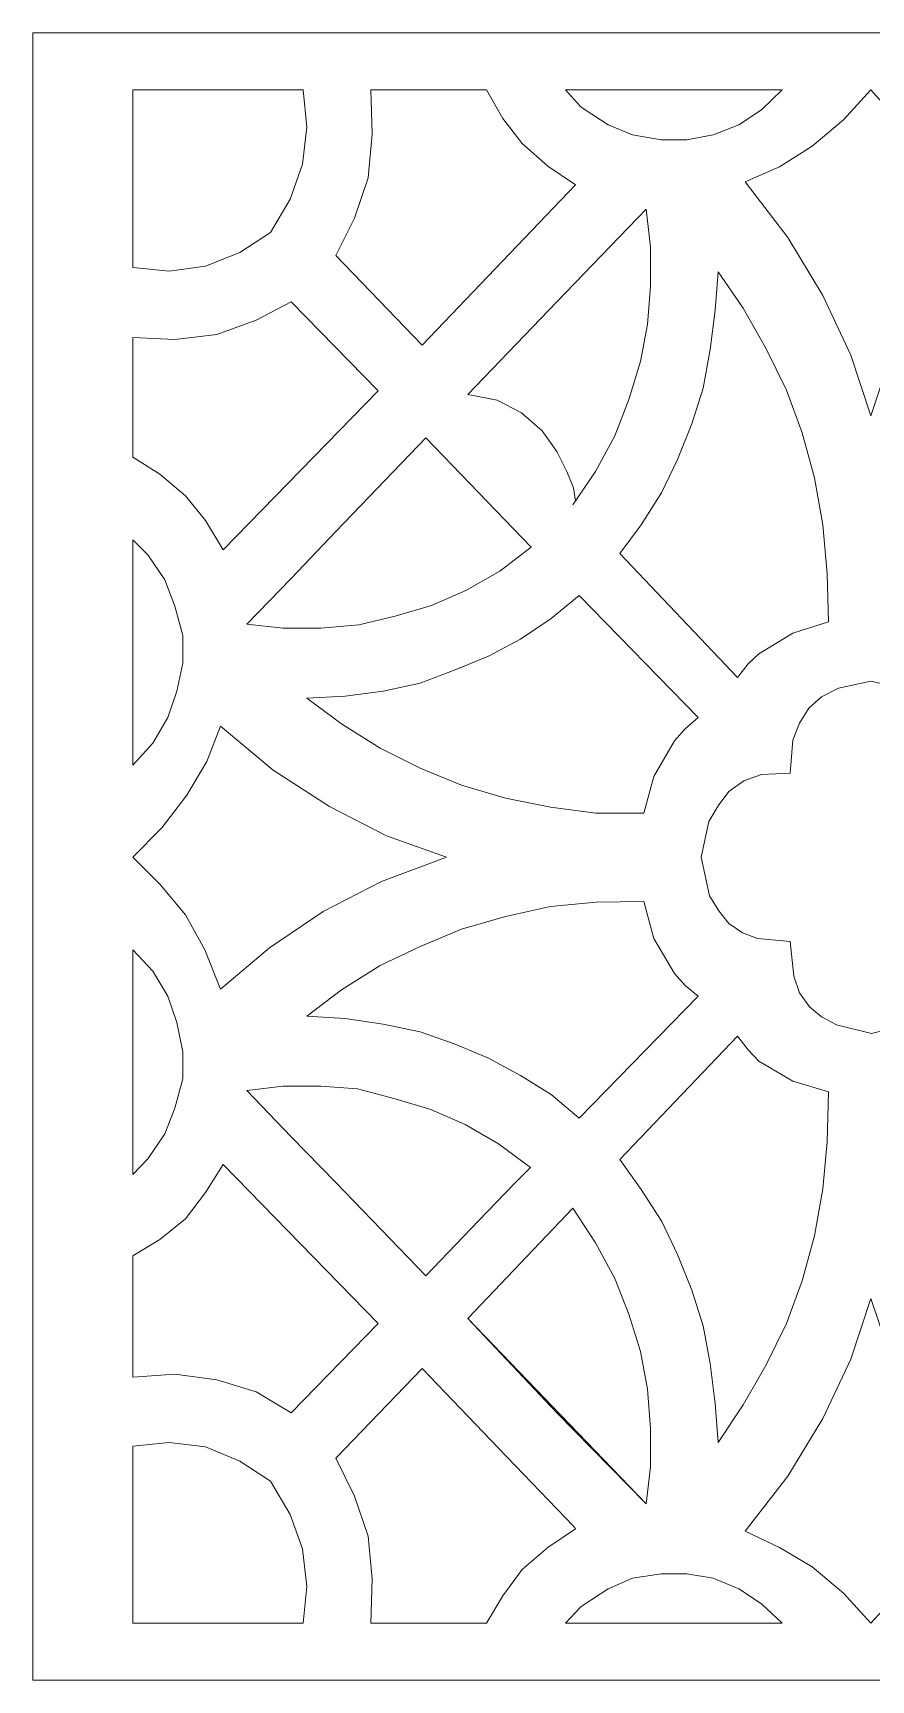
# Model space of a CAD drawing. Header units: centimetres. Extents: x -9 to 4.8, y -13.6 to 14.2.
# Drawn here: x -9.02 to -2.09, y 0.63 to 14.24 of the extents above; entities that cross this region are included whole.
import ezdxf

# ---------------------------------------------------------------- set-up
doc = ezdxf.new("R2010")
doc.units = ezdxf.units.CM
doc.header["$MEASUREMENT"] = 0

msp = doc.modelspace()

# ---------------------------------------------------------------- linework, layer by layer
at = {"lineweight": 9}
for points, knots in [([(-9.023, 14.24345), (-9.023, 14.24345), (4.83632, 14.24345), (4.83632, 14.24345), (4.83632, 14.24345), (4.83632, 14.24345), (4.83632, 0.62583), (4.83632, 0.62583), (4.83632, 0.62583), (4.83632, 0.62583), (-9.023, 0.62583), (-9.023, 0.62583), (-9.023, 0.62583), (-9.023, 0.62583), (-9.023, 14.24345), (-9.023, 14.24345)], [0, 0, 0, 0, 0.2, 0.2, 0.2, 0.2, 0.4, 0.4, 0.4, 0.4, 0.6, 0.6, 0.6, 0.6, 1, 1, 1, 1]), ([(-8.1977, 12.30398), (-8.1977, 12.30398), (-7.89704, 12.2745), (-7.89704, 12.2745), (-7.89704, 12.2745), (-7.89704, 12.2745), (-7.5964, 12.31577), (-7.5964, 12.31577), (-7.5964, 12.31577), (-7.5964, 12.31577), (-7.31343, 12.42777), (-7.31343, 12.42777), (-7.31343, 12.42777), (-7.31343, 12.42777), (-7.05994, 12.59284), (-7.05994, 12.59284), (-7.05994, 12.59284), (-7.05994, 12.59284), (-6.89488, 12.8699), (-6.89488, 12.8699), (-6.89488, 12.8699), (-6.89488, 12.8699), (-6.79467, 13.15876), (-6.79467, 13.15876), (-6.79467, 13.15876), (-6.79467, 13.15876), (-6.75929, 13.4653), (-6.75929, 13.4653), (-6.75929, 13.4653), (-6.75929, 13.4653), (-6.78877, 13.77185), (-6.78877, 13.77185), (-6.78877, 13.77185), (-6.78877, 13.77185), (-8.1977, 13.77185), (-8.1977, 13.77185), (-8.1977, 13.77185), (-8.1977, 13.77185), (-8.1977, 12.30398), (-8.1977, 12.30398)], [0, 0, 0, 0, 0.09090909, 0.09090909, 0.09090909, 0.09090909, 0.18181818, 0.18181818, 0.18181818, 0.18181818, 0.27272727, 0.27272727, 0.27272727, 0.27272727, 0.36363636, 0.36363636, 0.36363636, 0.36363636, 0.45454545, 0.45454545, 0.45454545, 0.45454545, 0.54545455, 0.54545455, 0.54545455, 0.54545455, 0.63636364, 0.63636364, 0.63636364, 0.63636364, 0.72727273, 0.72727273, 0.72727273, 0.72727273, 0.81818182, 0.81818182, 0.81818182, 0.81818182, 1, 1, 1, 1]), ([(-5.80429, 11.66141), (-5.80429, 11.66141), (-6.5176, 12.40419), (-6.5176, 12.40419), (-6.5176, 12.40419), (-6.5176, 12.40419), (-6.36432, 12.71073), (-6.36432, 12.71073), (-6.36432, 12.71073), (-6.36432, 12.71073), (-6.25232, 13.04675), (-6.25232, 13.04675), (-6.25232, 13.04675), (-6.25232, 13.04675), (-6.21694, 13.40635), (-6.21694, 13.40635), (-6.21694, 13.40635), (-6.21694, 13.40635), (-6.22874, 13.77185), (-6.22874, 13.77185), (-6.22874, 13.77185), (-6.22874, 13.77185), (-5.27373, 13.77185), (-5.27373, 13.77185), (-5.27373, 13.77185), (-5.27373, 13.77185), (-5.13815, 13.53605), (-5.13815, 13.53605), (-5.13815, 13.53605), (-5.13815, 13.53605), (-4.97898, 13.32971), (-4.97898, 13.32971), (-4.97898, 13.32971), (-4.97898, 13.32971), (-4.76676, 13.14107), (-4.76676, 13.14107), (-4.76676, 13.14107), (-4.76676, 13.14107), (-4.53685, 12.9878), (-4.53685, 12.9878), (-4.53685, 12.9878), (-4.53685, 12.9878), (-5.80429, 11.66141), (-5.80429, 11.66141)], [0, 0, 0, 0, 0.08333333, 0.08333333, 0.08333333, 0.08333333, 0.16666667, 0.16666667, 0.16666667, 0.16666667, 0.25, 0.25, 0.25, 0.25, 0.33333333, 0.33333333, 0.33333333, 0.33333333, 0.41666667, 0.41666667, 0.41666667, 0.41666667, 0.5, 0.5, 0.5, 0.5, 0.58333333, 0.58333333, 0.58333333, 0.58333333, 0.66666667, 0.66666667, 0.66666667, 0.66666667, 0.75, 0.75, 0.75, 0.75, 0.83333333, 0.83333333, 0.83333333, 0.83333333, 1, 1, 1, 1]), ([(-2.82728, 13.77185), (-2.82728, 13.77185), (-2.99824, 13.60678), (-2.99824, 13.60678), (-2.99824, 13.60678), (-2.99824, 13.60678), (-3.18688, 13.48299), (-3.18688, 13.48299), (-3.18688, 13.48299), (-3.18688, 13.48299), (-3.3991, 13.40046), (-3.3991, 13.40046), (-3.3991, 13.40046), (-3.3991, 13.40046), (-3.61722, 13.35919), (-3.61722, 13.35919), (-3.61722, 13.35919), (-3.61722, 13.35919), (-3.82944, 13.35919), (-3.82944, 13.35919), (-3.82944, 13.35919), (-3.82944, 13.35919), (-4.06524, 13.40046), (-4.06524, 13.40046), (-4.06524, 13.40046), (-4.06524, 13.40046), (-4.26568, 13.48299), (-4.26568, 13.48299), (-4.26568, 13.48299), (-4.26568, 13.48299), (-4.46611, 13.61269), (-4.46611, 13.61269), (-4.46611, 13.61269), (-4.46611, 13.61269), (-4.49559, 13.63626), (-4.49559, 13.63626), (-4.49559, 13.63626), (-4.49559, 13.63626), (-4.61938, 13.77185), (-4.61938, 13.77185), (-4.61938, 13.77185), (-4.61938, 13.77185), (-2.82728, 13.77185), (-2.82728, 13.77185)], [0, 0, 0, 0, 0.08333333, 0.08333333, 0.08333333, 0.08333333, 0.16666667, 0.16666667, 0.16666667, 0.16666667, 0.25, 0.25, 0.25, 0.25, 0.33333333, 0.33333333, 0.33333333, 0.33333333, 0.41666667, 0.41666667, 0.41666667, 0.41666667, 0.5, 0.5, 0.5, 0.5, 0.58333333, 0.58333333, 0.58333333, 0.58333333, 0.66666667, 0.66666667, 0.66666667, 0.66666667, 0.75, 0.75, 0.75, 0.75, 0.83333333, 0.83333333, 0.83333333, 0.83333333, 1, 1, 1, 1]), ([(-2.09629, 13.77185), (-2.09629, 13.77185), (-2.3203, 13.52426), (-2.3203, 13.52426), (-2.3203, 13.52426), (-2.3203, 13.52426), (-2.57969, 13.30614), (-2.57969, 13.30614), (-2.57969, 13.30614), (-2.57969, 13.30614), (-2.85086, 13.13518), (-2.85086, 13.13518), (-2.85086, 13.13518), (-2.85086, 13.13518), (-3.13382, 13.01139), (-3.13382, 13.01139), (-3.13382, 13.01139), (-3.13382, 13.01139), (-2.78012, 12.55157), (-2.78012, 12.55157), (-2.78012, 12.55157), (-2.78012, 12.55157), (-2.49126, 12.07407), (-2.49126, 12.07407), (-2.49126, 12.07407), (-2.49126, 12.07407), (-2.26135, 11.57888), (-2.26135, 11.57888), (-2.26135, 11.57888), (-2.26135, 11.57888), (-2.09629, 11.07779), (-2.09629, 11.07779), (-2.09629, 11.07779), (-2.09629, 11.07779), (-1.91354, 11.62015), (-1.91354, 11.62015), (-1.91354, 11.62015), (-1.91354, 11.62015), (-1.66595, 12.12712), (-1.66595, 12.12712), (-1.66595, 12.12712), (-1.66595, 12.12712), (-1.37709, 12.59284), (-1.37709, 12.59284), (-1.37709, 12.59284), (-1.37709, 12.59284), (-1.05286, 13.01139), (-1.05286, 13.01139), (-1.05286, 13.01139), (-1.05286, 13.01139), (-1.35351, 13.15287), (-1.35351, 13.15287), (-1.35351, 13.15287), (-1.35351, 13.15287), (-1.63648, 13.33562), (-1.63648, 13.33562), (-1.63648, 13.33562), (-1.63648, 13.33562), (-1.88407, 13.53605), (-1.88407, 13.53605), (-1.88407, 13.53605), (-1.88407, 13.53605), (-2.09629, 13.77185), (-2.09629, 13.77185)], [0, 0, 0, 0, 0.05882353, 0.05882353, 0.05882353, 0.05882353, 0.11764706, 0.11764706, 0.11764706, 0.11764706, 0.17647059, 0.17647059, 0.17647059, 0.17647059, 0.23529412, 0.23529412, 0.23529412, 0.23529412, 0.29411765, 0.29411765, 0.29411765, 0.29411765, 0.35294118, 0.35294118, 0.35294118, 0.35294118, 0.41176471, 0.41176471, 0.41176471, 0.41176471, 0.47058824, 0.47058824, 0.47058824, 0.47058824, 0.52941176, 0.52941176, 0.52941176, 0.52941176, 0.58823529, 0.58823529, 0.58823529, 0.58823529, 0.64705882, 0.64705882, 0.64705882, 0.64705882, 0.70588235, 0.70588235, 0.70588235, 0.70588235, 0.76470588, 0.76470588, 0.76470588, 0.76470588, 0.82352941, 0.82352941, 0.82352941, 0.82352941, 0.88235294, 0.88235294, 0.88235294, 0.88235294, 1, 1, 1, 1]), ([(-4.56043, 10.34092), (-4.56043, 10.34092), (-4.37179, 10.61799), (-4.37179, 10.61799), (-4.37179, 10.61799), (-4.37179, 10.61799), (-4.21263, 10.91274), (-4.21263, 10.91274), (-4.21263, 10.91274), (-4.21263, 10.91274), (-4.09472, 11.21338), (-4.09472, 11.21338), (-4.09472, 11.21338), (-4.09472, 11.21338), (-4.0004, 11.52582), (-4.0004, 11.52582), (-4.0004, 11.52582), (-4.0004, 11.52582), (-3.94145, 11.83236), (-3.94145, 11.83236), (-3.94145, 11.83236), (-3.94145, 11.83236), (-3.91787, 12.1507), (-3.91787, 12.1507), (-3.91787, 12.1507), (-3.91787, 12.1507), (-3.91787, 12.47493), (-3.91787, 12.47493), (-3.91787, 12.47493), (-3.91787, 12.47493), (-3.95324, 12.78737), (-3.95324, 12.78737), (-3.95324, 12.78737), (-3.95324, 12.78737), (-4.69013, 12.02102), (-4.69013, 12.02102), (-4.69013, 12.02102), (-4.69013, 12.02102), (-5.427, 11.25465), (-5.427, 11.25465), (-5.427, 11.25465), (-5.427, 11.25465), (-5.18531, 11.20749), (-5.18531, 11.20749), (-5.18531, 11.20749), (-5.18531, 11.20749), (-4.98488, 11.10138), (-4.98488, 11.10138), (-4.98488, 11.10138), (-4.98488, 11.10138), (-4.81392, 10.954), (-4.81392, 10.954), (-4.81392, 10.954), (-4.81392, 10.954), (-4.69013, 10.78304), (-4.69013, 10.78304), (-4.69013, 10.78304), (-4.69013, 10.78304), (-4.60759, 10.61799), (-4.60759, 10.61799), (-4.60759, 10.61799), (-4.60759, 10.61799), (-4.55454, 10.4824), (-4.55454, 10.4824), (-4.55454, 10.4824), (-4.55454, 10.4824), (-4.53685, 10.37628), (-4.53685, 10.37628), (-4.53685, 10.37628), (-4.53685, 10.37628), (-4.56043, 10.34092), (-4.56043, 10.34092)], [0, 0, 0, 0, 0.05263158, 0.05263158, 0.05263158, 0.05263158, 0.10526316, 0.10526316, 0.10526316, 0.10526316, 0.15789474, 0.15789474, 0.15789474, 0.15789474, 0.21052632, 0.21052632, 0.21052632, 0.21052632, 0.26315789, 0.26315789, 0.26315789, 0.26315789, 0.31578947, 0.31578947, 0.31578947, 0.31578947, 0.36842105, 0.36842105, 0.36842105, 0.36842105, 0.42105263, 0.42105263, 0.42105263, 0.42105263, 0.47368421, 0.47368421, 0.47368421, 0.47368421, 0.52631579, 0.52631579, 0.52631579, 0.52631579, 0.57894737, 0.57894737, 0.57894737, 0.57894737, 0.63157895, 0.63157895, 0.63157895, 0.63157895, 0.68421053, 0.68421053, 0.68421053, 0.68421053, 0.73684211, 0.73684211, 0.73684211, 0.73684211, 0.78947368, 0.78947368, 0.78947368, 0.78947368, 0.84210526, 0.84210526, 0.84210526, 0.84210526, 0.89473684, 0.89473684, 0.89473684, 0.89473684, 1, 1, 1, 1]), ([(-3.19867, 8.9143), (-3.19867, 8.9143), (-3.11024, 9.02632), (-3.11024, 9.02632), (-3.11024, 9.02632), (-3.11024, 9.02632), (-3.02182, 9.10884), (-3.02182, 9.10884), (-3.02182, 9.10884), (-3.02182, 9.10884), (-2.73885, 9.2798), (-2.73885, 9.2798), (-2.73885, 9.2798), (-2.73885, 9.2798), (-2.4441, 9.37412), (-2.4441, 9.37412), (-2.4441, 9.37412), (-2.4441, 9.37412), (-2.45589, 9.77499), (-2.45589, 9.77499), (-2.45589, 9.77499), (-2.45589, 9.77499), (-2.49126, 10.17585), (-2.49126, 10.17585), (-2.49126, 10.17585), (-2.49126, 10.17585), (-2.562, 10.56492), (-2.562, 10.56492), (-2.562, 10.56492), (-2.562, 10.56492), (-2.66221, 10.93631), (-2.66221, 10.93631), (-2.66221, 10.93631), (-2.66221, 10.93631), (-2.79191, 11.29002), (-2.79191, 11.29002), (-2.79191, 11.29002), (-2.79191, 11.29002), (-2.96287, 11.63783), (-2.96287, 11.63783), (-2.96287, 11.63783), (-2.96287, 11.63783), (-3.15151, 11.96795), (-3.15151, 11.96795), (-3.15151, 11.96795), (-3.15151, 11.96795), (-3.35783, 12.26861), (-3.35783, 12.26861), (-3.35783, 12.26861), (-3.35783, 12.26861), (-3.38142, 11.95027), (-3.38142, 11.95027), (-3.38142, 11.95027), (-3.38142, 11.95027), (-3.42269, 11.62604), (-3.42269, 11.62604), (-3.42269, 11.62604), (-3.42269, 11.62604), (-3.48163, 11.3077), (-3.48163, 11.3077), (-3.48163, 11.3077), (-3.48163, 11.3077), (-3.57595, 11.01295), (-3.57595, 11.01295), (-3.57595, 11.01295), (-3.57595, 11.01295), (-3.69385, 10.7182), (-3.69385, 10.7182), (-3.69385, 10.7182), (-3.69385, 10.7182), (-3.82354, 10.44703), (-3.82354, 10.44703), (-3.82354, 10.44703), (-3.82354, 10.44703), (-3.99451, 10.17585), (-3.99451, 10.17585), (-3.99451, 10.17585), (-3.99451, 10.17585), (-4.17136, 9.94005), (-4.17136, 9.94005), (-4.17136, 9.94005), (-4.17136, 9.94005), (-3.19867, 8.9143), (-3.19867, 8.9143)], [0, 0, 0, 0, 0.04545455, 0.04545455, 0.04545455, 0.04545455, 0.09090909, 0.09090909, 0.09090909, 0.09090909, 0.13636364, 0.13636364, 0.13636364, 0.13636364, 0.18181818, 0.18181818, 0.18181818, 0.18181818, 0.22727273, 0.22727273, 0.22727273, 0.22727273, 0.27272727, 0.27272727, 0.27272727, 0.27272727, 0.31818182, 0.31818182, 0.31818182, 0.31818182, 0.36363636, 0.36363636, 0.36363636, 0.36363636, 0.40909091, 0.40909091, 0.40909091, 0.40909091, 0.45454545, 0.45454545, 0.45454545, 0.45454545, 0.5, 0.5, 0.5, 0.5, 0.54545455, 0.54545455, 0.54545455, 0.54545455, 0.59090909, 0.59090909, 0.59090909, 0.59090909, 0.63636364, 0.63636364, 0.63636364, 0.63636364, 0.68181818, 0.68181818, 0.68181818, 0.68181818, 0.72727273, 0.72727273, 0.72727273, 0.72727273, 0.77272727, 0.77272727, 0.77272727, 0.77272727, 0.81818182, 0.81818182, 0.81818182, 0.81818182, 0.86363636, 0.86363636, 0.86363636, 0.86363636, 0.90909091, 0.90909091, 0.90909091, 0.90909091, 1, 1, 1, 1]), ([(-7.44902, 9.96953), (-7.44902, 9.96953), (-7.5964, 10.21122), (-7.5964, 10.21122), (-7.5964, 10.21122), (-7.5964, 10.21122), (-7.76145, 10.41755), (-7.76145, 10.41755), (-7.76145, 10.41755), (-7.76145, 10.41755), (-7.97368, 10.5944), (-7.97368, 10.5944), (-7.97368, 10.5944), (-7.97368, 10.5944), (-8.1977, 10.73588), (-8.1977, 10.73588), (-8.1977, 10.73588), (-8.1977, 10.73588), (-8.1977, 11.72625), (-8.1977, 11.72625), (-8.1977, 11.72625), (-8.1977, 11.72625), (-7.84988, 11.70857), (-7.84988, 11.70857), (-7.84988, 11.70857), (-7.84988, 11.70857), (-7.50208, 11.74984), (-7.50208, 11.74984), (-7.50208, 11.74984), (-7.50208, 11.74984), (-7.17785, 11.86774), (-7.17785, 11.86774), (-7.17785, 11.86774), (-7.17785, 11.86774), (-6.88898, 12.02102), (-6.88898, 12.02102), (-6.88898, 12.02102), (-6.88898, 12.02102), (-6.16978, 11.28415), (-6.16978, 11.28415), (-6.16978, 11.28415), (-6.16978, 11.28415), (-7.44902, 9.96953), (-7.44902, 9.96953)], [0, 0, 0, 0, 0.08333333, 0.08333333, 0.08333333, 0.08333333, 0.16666667, 0.16666667, 0.16666667, 0.16666667, 0.25, 0.25, 0.25, 0.25, 0.33333333, 0.33333333, 0.33333333, 0.33333333, 0.41666667, 0.41666667, 0.41666667, 0.41666667, 0.5, 0.5, 0.5, 0.5, 0.58333333, 0.58333333, 0.58333333, 0.58333333, 0.66666667, 0.66666667, 0.66666667, 0.66666667, 0.75, 0.75, 0.75, 0.75, 0.83333333, 0.83333333, 0.83333333, 0.83333333, 1, 1, 1, 1]), ([(-7.25448, 9.35644), (-7.25448, 9.35644), (-6.95383, 9.32107), (-6.95383, 9.32107), (-6.95383, 9.32107), (-6.95383, 9.32107), (-6.64139, 9.32107), (-6.64139, 9.32107), (-6.64139, 9.32107), (-6.64139, 9.32107), (-6.32896, 9.35054), (-6.32896, 9.35054), (-6.32896, 9.35054), (-6.32896, 9.35054), (-6.0283, 9.42128), (-6.0283, 9.42128), (-6.0283, 9.42128), (-6.0283, 9.42128), (-5.72766, 9.50971), (-5.72766, 9.50971), (-5.72766, 9.50971), (-5.72766, 9.50971), (-5.44469, 9.6335), (-5.44469, 9.6335), (-5.44469, 9.6335), (-5.44469, 9.6335), (-5.16173, 9.79267), (-5.16173, 9.79267), (-5.16173, 9.79267), (-5.16173, 9.79267), (-4.90234, 9.9931), (-4.90234, 9.9931), (-4.90234, 9.9931), (-4.90234, 9.9931), (-5.77482, 10.89505), (-5.77482, 10.89505), (-5.77482, 10.89505), (-5.77482, 10.89505), (-6.5176, 10.1228), (-6.5176, 10.1228), (-6.5176, 10.1228), (-6.5176, 10.1228), (-6.88898, 9.73372), (-6.88898, 9.73372), (-6.88898, 9.73372), (-6.88898, 9.73372), (-7.25448, 9.35644), (-7.25448, 9.35644)], [0, 0, 0, 0, 0.07692308, 0.07692308, 0.07692308, 0.07692308, 0.15384615, 0.15384615, 0.15384615, 0.15384615, 0.23076923, 0.23076923, 0.23076923, 0.23076923, 0.30769231, 0.30769231, 0.30769231, 0.30769231, 0.38461538, 0.38461538, 0.38461538, 0.38461538, 0.46153846, 0.46153846, 0.46153846, 0.46153846, 0.53846154, 0.53846154, 0.53846154, 0.53846154, 0.61538462, 0.61538462, 0.61538462, 0.61538462, 0.69230769, 0.69230769, 0.69230769, 0.69230769, 0.76923077, 0.76923077, 0.76923077, 0.76923077, 0.84615385, 0.84615385, 0.84615385, 0.84615385, 1, 1, 1, 1]), ([(-8.1977, 8.18922), (-8.1977, 8.18922), (-8.03263, 8.37196), (-8.03263, 8.37196), (-8.03263, 8.37196), (-8.03263, 8.37196), (-7.90883, 8.58418), (-7.90883, 8.58418), (-7.90883, 8.58418), (-7.90883, 8.58418), (-7.8322, 8.8023), (-7.8322, 8.8023), (-7.8322, 8.8023), (-7.8322, 8.8023), (-7.78504, 9.03221), (-7.78504, 9.03221), (-7.78504, 9.03221), (-7.78504, 9.03221), (-7.78504, 9.26212), (-7.78504, 9.26212), (-7.78504, 9.26212), (-7.78504, 9.26212), (-7.84988, 9.50382), (-7.84988, 9.50382), (-7.84988, 9.50382), (-7.84988, 9.50382), (-7.93241, 9.72193), (-7.93241, 9.72193), (-7.93241, 9.72193), (-7.93241, 9.72193), (-8.0739, 9.92826), (-8.0739, 9.92826), (-8.0739, 9.92826), (-8.0739, 9.92826), (-8.1977, 10.05206), (-8.1977, 10.05206), (-8.1977, 10.05206), (-8.1977, 10.05206), (-8.1977, 8.18922), (-8.1977, 8.18922)], [0, 0, 0, 0, 0.09090909, 0.09090909, 0.09090909, 0.09090909, 0.18181818, 0.18181818, 0.18181818, 0.18181818, 0.27272727, 0.27272727, 0.27272727, 0.27272727, 0.36363636, 0.36363636, 0.36363636, 0.36363636, 0.45454545, 0.45454545, 0.45454545, 0.45454545, 0.54545455, 0.54545455, 0.54545455, 0.54545455, 0.63636364, 0.63636364, 0.63636364, 0.63636364, 0.72727273, 0.72727273, 0.72727273, 0.72727273, 0.81818182, 0.81818182, 0.81818182, 0.81818182, 1, 1, 1, 1]), ([(-3.5229, 8.58418), (-3.5229, 8.58418), (-3.62901, 8.48986), (-3.62901, 8.48986), (-3.62901, 8.48986), (-3.62901, 8.48986), (-3.71744, 8.38964), (-3.71744, 8.38964), (-3.71744, 8.38964), (-3.71744, 8.38964), (-3.8884, 8.09489), (-3.8884, 8.09489), (-3.8884, 8.09489), (-3.8884, 8.09489), (-3.97092, 7.79424), (-3.97092, 7.79424), (-3.97092, 7.79424), (-3.97092, 7.79424), (-4.3659, 7.79424), (-4.3659, 7.79424), (-4.3659, 7.79424), (-4.3659, 7.79424), (-4.74318, 7.8414), (-4.74318, 7.8414), (-4.74318, 7.8414), (-4.74318, 7.8414), (-5.11457, 7.91804), (-5.11457, 7.91804), (-5.11457, 7.91804), (-5.11457, 7.91804), (-5.48007, 8.02415), (-5.48007, 8.02415), (-5.48007, 8.02415), (-5.48007, 8.02415), (-5.82198, 8.16563), (-5.82198, 8.16563), (-5.82198, 8.16563), (-5.82198, 8.16563), (-6.1521, 8.3307), (-6.1521, 8.3307), (-6.1521, 8.3307), (-6.1521, 8.3307), (-6.47044, 8.53113), (-6.47044, 8.53113), (-6.47044, 8.53113), (-6.47044, 8.53113), (-6.75929, 8.74334), (-6.75929, 8.74334), (-6.75929, 8.74334), (-6.75929, 8.74334), (-6.44096, 8.76104), (-6.44096, 8.76104), (-6.44096, 8.76104), (-6.44096, 8.76104), (-6.12852, 8.8023), (-6.12852, 8.8023), (-6.12852, 8.8023), (-6.12852, 8.8023), (-5.82198, 8.86714), (-5.82198, 8.86714), (-5.82198, 8.86714), (-5.82198, 8.86714), (-5.53312, 8.97916), (-5.53312, 8.97916), (-5.53312, 8.97916), (-5.53312, 8.97916), (-5.25605, 9.09116), (-5.25605, 9.09116), (-5.25605, 9.09116), (-5.25605, 9.09116), (-4.99077, 9.23264), (-4.99077, 9.23264), (-4.99077, 9.23264), (-4.99077, 9.23264), (-4.73729, 9.4036), (-4.73729, 9.4036), (-4.73729, 9.4036), (-4.73729, 9.4036), (-4.50738, 9.59224), (-4.50738, 9.59224), (-4.50738, 9.59224), (-4.50738, 9.59224), (-3.5229, 8.58418), (-3.5229, 8.58418)], [0, 0, 0, 0, 0.04545455, 0.04545455, 0.04545455, 0.04545455, 0.09090909, 0.09090909, 0.09090909, 0.09090909, 0.13636364, 0.13636364, 0.13636364, 0.13636364, 0.18181818, 0.18181818, 0.18181818, 0.18181818, 0.22727273, 0.22727273, 0.22727273, 0.22727273, 0.27272727, 0.27272727, 0.27272727, 0.27272727, 0.31818182, 0.31818182, 0.31818182, 0.31818182, 0.36363636, 0.36363636, 0.36363636, 0.36363636, 0.40909091, 0.40909091, 0.40909091, 0.40909091, 0.45454545, 0.45454545, 0.45454545, 0.45454545, 0.5, 0.5, 0.5, 0.5, 0.54545455, 0.54545455, 0.54545455, 0.54545455, 0.59090909, 0.59090909, 0.59090909, 0.59090909, 0.63636364, 0.63636364, 0.63636364, 0.63636364, 0.68181818, 0.68181818, 0.68181818, 0.68181818, 0.72727273, 0.72727273, 0.72727273, 0.72727273, 0.77272727, 0.77272727, 0.77272727, 0.77272727, 0.81818182, 0.81818182, 0.81818182, 0.81818182, 0.86363636, 0.86363636, 0.86363636, 0.86363636, 0.90909091, 0.90909091, 0.90909091, 0.90909091, 1, 1, 1, 1]), ([(-2.09039, 5.97266), (-2.09039, 5.97266), (-1.81923, 6.03751), (-1.81923, 6.03751), (-1.81923, 6.03751), (-1.81923, 6.03751), (-1.68953, 6.10825), (-1.68953, 6.10825), (-1.68953, 6.10825), (-1.68953, 6.10825), (-1.57752, 6.19668), (-1.57752, 6.19668), (-1.57752, 6.19668), (-1.57752, 6.19668), (-1.50089, 6.32048), (-1.50089, 6.32048), (-1.50089, 6.32048), (-1.50089, 6.32048), (-1.44784, 6.46196), (-1.44784, 6.46196), (-1.44784, 6.46196), (-1.44784, 6.46196), (-1.42425, 6.73313), (-1.42425, 6.73313), (-1.42425, 6.73313), (-1.42425, 6.73313), (-1.19434, 6.75081), (-1.19434, 6.75081), (-1.19434, 6.75081), (-1.19434, 6.75081), (-1.04697, 6.80387), (-1.04697, 6.80387), (-1.04697, 6.80387), (-1.04697, 6.80387), (-0.92317, 6.8864), (-0.92317, 6.8864), (-0.92317, 6.8864), (-0.92317, 6.8864), (-0.82295, 7.0043), (-0.82295, 7.0043), (-0.82295, 7.0043), (-0.82295, 7.0043), (-0.75222, 7.13399), (-0.75222, 7.13399), (-0.75222, 7.13399), (-0.75222, 7.13399), (-0.68737, 7.42874), (-0.68737, 7.42874), (-0.68737, 7.42874), (-0.68737, 7.42874), (-0.75811, 7.74708), (-0.75811, 7.74708), (-0.75811, 7.74708), (-0.75811, 7.74708), (-0.82885, 7.87088), (-0.82885, 7.87088), (-0.82885, 7.87088), (-0.82885, 7.87088), (-0.92317, 7.97699), (-0.92317, 7.97699), (-0.92317, 7.97699), (-0.92317, 7.97699), (-1.02929, 8.04773), (-1.02929, 8.04773), (-1.02929, 8.04773), (-1.02929, 8.04773), (-1.15308, 8.09489), (-1.15308, 8.09489), (-1.15308, 8.09489), (-1.15308, 8.09489), (-1.42425, 8.12436), (-1.42425, 8.12436), (-1.42425, 8.12436), (-1.42425, 8.12436), (-1.45373, 8.41912), (-1.45373, 8.41912), (-1.45373, 8.41912), (-1.45373, 8.41912), (-1.50089, 8.5547), (-1.50089, 8.5547), (-1.50089, 8.5547), (-1.50089, 8.5547), (-1.58931, 8.66082), (-1.58931, 8.66082), (-1.58931, 8.66082), (-1.58931, 8.66082), (-1.68953, 8.75514), (-1.68953, 8.75514), (-1.68953, 8.75514), (-1.68953, 8.75514), (-1.80154, 8.81409), (-1.80154, 8.81409), (-1.80154, 8.81409), (-1.80154, 8.81409), (-2.09629, 8.88483), (-2.09629, 8.88483), (-2.09629, 8.88483), (-2.09629, 8.88483), (-2.36157, 8.82588), (-2.36157, 8.82588), (-2.36157, 8.82588), (-2.36157, 8.82588), (-2.50305, 8.75514), (-2.50305, 8.75514), (-2.50305, 8.75514), (-2.50305, 8.75514), (-2.60916, 8.66082), (-2.60916, 8.66082), (-2.60916, 8.66082), (-2.60916, 8.66082), (-2.6858, 8.53702), (-2.6858, 8.53702), (-2.6858, 8.53702), (-2.6858, 8.53702), (-2.73885, 8.39554), (-2.73885, 8.39554), (-2.73885, 8.39554), (-2.73885, 8.39554), (-2.76244, 8.12436), (-2.76244, 8.12436), (-2.76244, 8.12436), (-2.76244, 8.12436), (-2.99824, 8.11258), (-2.99824, 8.11258), (-2.99824, 8.11258), (-2.99824, 8.11258), (-3.14562, 8.05952), (-3.14562, 8.05952), (-3.14562, 8.05952), (-3.14562, 8.05952), (-3.26941, 7.97109), (-3.26941, 7.97109), (-3.26941, 7.97109), (-3.26941, 7.97109), (-3.35783, 7.8532), (-3.35783, 7.8532), (-3.35783, 7.8532), (-3.35783, 7.8532), (-3.43447, 7.7235), (-3.43447, 7.7235), (-3.43447, 7.7235), (-3.43447, 7.7235), (-3.49931, 7.42874), (-3.49931, 7.42874), (-3.49931, 7.42874), (-3.49931, 7.42874), (-3.42858, 7.11042), (-3.42858, 7.11042), (-3.42858, 7.11042), (-3.42858, 7.11042), (-3.35194, 6.98662), (-3.35194, 6.98662), (-3.35194, 6.98662), (-3.35194, 6.98662), (-3.26941, 6.88051), (-3.26941, 6.88051), (-3.26941, 6.88051), (-3.26941, 6.88051), (-3.1574, 6.80387), (-3.1574, 6.80387), (-3.1574, 6.80387), (-3.1574, 6.80387), (-3.0336, 6.75671), (-3.0336, 6.75671), (-3.0336, 6.75671), (-3.0336, 6.75671), (-2.76244, 6.73313), (-2.76244, 6.73313), (-2.76244, 6.73313), (-2.76244, 6.73313), (-2.73296, 6.44427), (-2.73296, 6.44427), (-2.73296, 6.44427), (-2.73296, 6.44427), (-2.6858, 6.30869), (-2.6858, 6.30869), (-2.6858, 6.30869), (-2.6858, 6.30869), (-2.60327, 6.19078), (-2.60327, 6.19078), (-2.60327, 6.19078), (-2.60327, 6.19078), (-2.50305, 6.10825), (-2.50305, 6.10825), (-2.50305, 6.10825), (-2.50305, 6.10825), (-2.37925, 6.04341), (-2.37925, 6.04341), (-2.37925, 6.04341), (-2.37925, 6.04341), (-2.09039, 5.97266), (-2.09039, 5.97266)], [0, 0, 0, 0, 0.02040816, 0.02040816, 0.02040816, 0.02040816, 0.04081633, 0.04081633, 0.04081633, 0.04081633, 0.06122449, 0.06122449, 0.06122449, 0.06122449, 0.08163265, 0.08163265, 0.08163265, 0.08163265, 0.10204082, 0.10204082, 0.10204082, 0.10204082, 0.12244898, 0.12244898, 0.12244898, 0.12244898, 0.14285714, 0.14285714, 0.14285714, 0.14285714, 0.16326531, 0.16326531, 0.16326531, 0.16326531, 0.18367347, 0.18367347, 0.18367347, 0.18367347, 0.20408163, 0.20408163, 0.20408163, 0.20408163, 0.2244898, 0.2244898, 0.2244898, 0.2244898, 0.24489796, 0.24489796, 0.24489796, 0.24489796, 0.26530612, 0.26530612, 0.26530612, 0.26530612, 0.28571429, 0.28571429, 0.28571429, 0.28571429, 0.30612245, 0.30612245, 0.30612245, 0.30612245, 0.32653061, 0.32653061, 0.32653061, 0.32653061, 0.34693878, 0.34693878, 0.34693878, 0.34693878, 0.36734694, 0.36734694, 0.36734694, 0.36734694, 0.3877551, 0.3877551, 0.3877551, 0.3877551, 0.40816327, 0.40816327, 0.40816327, 0.40816327, 0.42857143, 0.42857143, 0.42857143, 0.42857143, 0.44897959, 0.44897959, 0.44897959, 0.44897959, 0.46938776, 0.46938776, 0.46938776, 0.46938776, 0.48979592, 0.48979592, 0.48979592, 0.48979592, 0.51020408, 0.51020408, 0.51020408, 0.51020408, 0.53061224, 0.53061224, 0.53061224, 0.53061224, 0.55102041, 0.55102041, 0.55102041, 0.55102041, 0.57142857, 0.57142857, 0.57142857, 0.57142857, 0.59183673, 0.59183673, 0.59183673, 0.59183673, 0.6122449, 0.6122449, 0.6122449, 0.6122449, 0.63265306, 0.63265306, 0.63265306, 0.63265306, 0.65306122, 0.65306122, 0.65306122, 0.65306122, 0.67346939, 0.67346939, 0.67346939, 0.67346939, 0.69387755, 0.69387755, 0.69387755, 0.69387755, 0.71428571, 0.71428571, 0.71428571, 0.71428571, 0.73469388, 0.73469388, 0.73469388, 0.73469388, 0.75510204, 0.75510204, 0.75510204, 0.75510204, 0.7755102, 0.7755102, 0.7755102, 0.7755102, 0.79591837, 0.79591837, 0.79591837, 0.79591837, 0.81632653, 0.81632653, 0.81632653, 0.81632653, 0.83673469, 0.83673469, 0.83673469, 0.83673469, 0.85714286, 0.85714286, 0.85714286, 0.85714286, 0.87755102, 0.87755102, 0.87755102, 0.87755102, 0.89795918, 0.89795918, 0.89795918, 0.89795918, 0.91836735, 0.91836735, 0.91836735, 0.91836735, 0.93877551, 0.93877551, 0.93877551, 0.93877551, 0.95918367, 0.95918367, 0.95918367, 0.95918367, 1, 1, 1, 1]), ([(-5.60386, 7.42874), (-5.60386, 7.42874), (-6.14031, 7.22831), (-6.14031, 7.22831), (-6.14031, 7.22831), (-6.14031, 7.22831), (-6.62371, 6.98072), (-6.62371, 6.98072), (-6.62371, 6.98072), (-6.62371, 6.98072), (-7.06583, 6.68008), (-7.06583, 6.68008), (-7.06583, 6.68008), (-7.06583, 6.68008), (-7.4726, 6.33816), (-7.4726, 6.33816), (-7.4726, 6.33816), (-7.4726, 6.33816), (-7.60229, 6.66239), (-7.60229, 6.66239), (-7.60229, 6.66239), (-7.60229, 6.66239), (-7.76145, 6.95124), (-7.76145, 6.95124), (-7.76145, 6.95124), (-7.76145, 6.95124), (-7.97368, 7.20474), (-7.97368, 7.20474), (-7.97368, 7.20474), (-7.97368, 7.20474), (-8.1977, 7.42874), (-8.1977, 7.42874), (-8.1977, 7.42874), (-8.1977, 7.42874), (-7.956, 7.67045), (-7.956, 7.67045), (-7.956, 7.67045), (-7.956, 7.67045), (-7.74967, 7.94161), (-7.74967, 7.94161), (-7.74967, 7.94161), (-7.74967, 7.94161), (-7.58461, 8.21868), (-7.58461, 8.21868), (-7.58461, 8.21868), (-7.58461, 8.21868), (-7.4726, 8.51345), (-7.4726, 8.51345), (-7.4726, 8.51345), (-7.4726, 8.51345), (-7.03636, 8.14795), (-7.03636, 8.14795), (-7.03636, 8.14795), (-7.03636, 8.14795), (-6.57065, 7.84729), (-6.57065, 7.84729), (-6.57065, 7.84729), (-6.57065, 7.84729), (-6.09905, 7.6056), (-6.09905, 7.6056), (-6.09905, 7.6056), (-6.09905, 7.6056), (-5.60386, 7.42874), (-5.60386, 7.42874)], [0, 0, 0, 0, 0.05882353, 0.05882353, 0.05882353, 0.05882353, 0.11764706, 0.11764706, 0.11764706, 0.11764706, 0.17647059, 0.17647059, 0.17647059, 0.17647059, 0.23529412, 0.23529412, 0.23529412, 0.23529412, 0.29411765, 0.29411765, 0.29411765, 0.29411765, 0.35294118, 0.35294118, 0.35294118, 0.35294118, 0.41176471, 0.41176471, 0.41176471, 0.41176471, 0.47058824, 0.47058824, 0.47058824, 0.47058824, 0.52941176, 0.52941176, 0.52941176, 0.52941176, 0.58823529, 0.58823529, 0.58823529, 0.58823529, 0.64705882, 0.64705882, 0.64705882, 0.64705882, 0.70588235, 0.70588235, 0.70588235, 0.70588235, 0.76470588, 0.76470588, 0.76470588, 0.76470588, 0.82352941, 0.82352941, 0.82352941, 0.82352941, 0.88235294, 0.88235294, 0.88235294, 0.88235294, 1, 1, 1, 1]), ([(-3.5229, 6.27921), (-3.5229, 6.27921), (-3.62901, 6.36764), (-3.62901, 6.36764), (-3.62901, 6.36764), (-3.62901, 6.36764), (-3.71744, 6.46785), (-3.71744, 6.46785), (-3.71744, 6.46785), (-3.71744, 6.46785), (-3.8884, 6.75671), (-3.8884, 6.75671), (-3.8884, 6.75671), (-3.8884, 6.75671), (-3.97092, 7.06326), (-3.97092, 7.06326), (-3.97092, 7.06326), (-3.97092, 7.06326), (-4.3659, 7.05736), (-4.3659, 7.05736), (-4.3659, 7.05736), (-4.3659, 7.05736), (-4.74318, 7.02199), (-4.74318, 7.02199), (-4.74318, 7.02199), (-4.74318, 7.02199), (-5.11457, 6.93946), (-5.11457, 6.93946), (-5.11457, 6.93946), (-5.11457, 6.93946), (-5.48007, 6.83335), (-5.48007, 6.83335), (-5.48007, 6.83335), (-5.48007, 6.83335), (-5.82198, 6.69187), (-5.82198, 6.69187), (-5.82198, 6.69187), (-5.82198, 6.69187), (-6.1521, 6.53269), (-6.1521, 6.53269), (-6.1521, 6.53269), (-6.1521, 6.53269), (-6.47044, 6.33226), (-6.47044, 6.33226), (-6.47044, 6.33226), (-6.47044, 6.33226), (-6.75929, 6.11414), (-6.75929, 6.11414), (-6.75929, 6.11414), (-6.75929, 6.11414), (-6.44096, 6.09646), (-6.44096, 6.09646), (-6.44096, 6.09646), (-6.44096, 6.09646), (-6.12852, 6.0493), (-6.12852, 6.0493), (-6.12852, 6.0493), (-6.12852, 6.0493), (-5.82198, 5.98446), (-5.82198, 5.98446), (-5.82198, 5.98446), (-5.82198, 5.98446), (-5.53312, 5.88424), (-5.53312, 5.88424), (-5.53312, 5.88424), (-5.53312, 5.88424), (-5.25605, 5.76634), (-5.25605, 5.76634), (-5.25605, 5.76634), (-5.25605, 5.76634), (-4.99077, 5.62486), (-4.99077, 5.62486), (-4.99077, 5.62486), (-4.99077, 5.62486), (-4.73729, 5.46569), (-4.73729, 5.46569), (-4.73729, 5.46569), (-4.73729, 5.46569), (-4.50738, 5.27115), (-4.50738, 5.27115), (-4.50738, 5.27115), (-4.50738, 5.27115), (-3.5229, 6.27921), (-3.5229, 6.27921)], [0, 0, 0, 0, 0.04545455, 0.04545455, 0.04545455, 0.04545455, 0.09090909, 0.09090909, 0.09090909, 0.09090909, 0.13636364, 0.13636364, 0.13636364, 0.13636364, 0.18181818, 0.18181818, 0.18181818, 0.18181818, 0.22727273, 0.22727273, 0.22727273, 0.22727273, 0.27272727, 0.27272727, 0.27272727, 0.27272727, 0.31818182, 0.31818182, 0.31818182, 0.31818182, 0.36363636, 0.36363636, 0.36363636, 0.36363636, 0.40909091, 0.40909091, 0.40909091, 0.40909091, 0.45454545, 0.45454545, 0.45454545, 0.45454545, 0.5, 0.5, 0.5, 0.5, 0.54545455, 0.54545455, 0.54545455, 0.54545455, 0.59090909, 0.59090909, 0.59090909, 0.59090909, 0.63636364, 0.63636364, 0.63636364, 0.63636364, 0.68181818, 0.68181818, 0.68181818, 0.68181818, 0.72727273, 0.72727273, 0.72727273, 0.72727273, 0.77272727, 0.77272727, 0.77272727, 0.77272727, 0.81818182, 0.81818182, 0.81818182, 0.81818182, 0.86363636, 0.86363636, 0.86363636, 0.86363636, 0.90909091, 0.90909091, 0.90909091, 0.90909091, 1, 1, 1, 1]), ([(-8.1977, 6.66239), (-8.1977, 6.66239), (-8.03263, 6.48553), (-8.03263, 6.48553), (-8.03263, 6.48553), (-8.03263, 6.48553), (-7.90883, 6.27921), (-7.90883, 6.27921), (-7.90883, 6.27921), (-7.90883, 6.27921), (-7.8322, 6.06109), (-7.8322, 6.06109), (-7.8322, 6.06109), (-7.8322, 6.06109), (-7.78504, 5.81939), (-7.78504, 5.81939), (-7.78504, 5.81939), (-7.78504, 5.81939), (-7.78504, 5.59538), (-7.78504, 5.59538), (-7.78504, 5.59538), (-7.78504, 5.59538), (-7.84988, 5.35368), (-7.84988, 5.35368), (-7.84988, 5.35368), (-7.84988, 5.35368), (-7.93241, 5.14146), (-7.93241, 5.14146), (-7.93241, 5.14146), (-7.93241, 5.14146), (-8.0739, 4.93513), (-8.0739, 4.93513), (-8.0739, 4.93513), (-8.0739, 4.93513), (-8.1977, 4.80544), (-8.1977, 4.80544), (-8.1977, 4.80544), (-8.1977, 4.80544), (-8.1977, 6.66239), (-8.1977, 6.66239)], [0, 0, 0, 0, 0.09090909, 0.09090909, 0.09090909, 0.09090909, 0.18181818, 0.18181818, 0.18181818, 0.18181818, 0.27272727, 0.27272727, 0.27272727, 0.27272727, 0.36363636, 0.36363636, 0.36363636, 0.36363636, 0.45454545, 0.45454545, 0.45454545, 0.45454545, 0.54545455, 0.54545455, 0.54545455, 0.54545455, 0.63636364, 0.63636364, 0.63636364, 0.63636364, 0.72727273, 0.72727273, 0.72727273, 0.72727273, 0.81818182, 0.81818182, 0.81818182, 0.81818182, 1, 1, 1, 1]), ([(-3.19867, 5.94909), (-3.19867, 5.94909), (-3.11024, 5.83708), (-3.11024, 5.83708), (-3.11024, 5.83708), (-3.11024, 5.83708), (-3.02182, 5.74275), (-3.02182, 5.74275), (-3.02182, 5.74275), (-3.02182, 5.74275), (-2.73885, 5.57769), (-2.73885, 5.57769), (-2.73885, 5.57769), (-2.73885, 5.57769), (-2.4441, 5.48927), (-2.4441, 5.48927), (-2.4441, 5.48927), (-2.4441, 5.48927), (-2.45589, 5.07661), (-2.45589, 5.07661), (-2.45589, 5.07661), (-2.45589, 5.07661), (-2.49126, 4.68754), (-2.49126, 4.68754), (-2.49126, 4.68754), (-2.49126, 4.68754), (-2.562, 4.29847), (-2.562, 4.29847), (-2.562, 4.29847), (-2.562, 4.29847), (-2.66221, 3.92708), (-2.66221, 3.92708), (-2.66221, 3.92708), (-2.66221, 3.92708), (-2.79191, 3.57337), (-2.79191, 3.57337), (-2.79191, 3.57337), (-2.79191, 3.57337), (-2.96287, 3.22556), (-2.96287, 3.22556), (-2.96287, 3.22556), (-2.96287, 3.22556), (-3.15151, 2.90133), (-3.15151, 2.90133), (-3.15151, 2.90133), (-3.15151, 2.90133), (-3.35783, 2.58889), (-3.35783, 2.58889), (-3.35783, 2.58889), (-3.35783, 2.58889), (-3.38142, 2.91312), (-3.38142, 2.91312), (-3.38142, 2.91312), (-3.38142, 2.91312), (-3.42269, 3.24324), (-3.42269, 3.24324), (-3.42269, 3.24324), (-3.42269, 3.24324), (-3.48163, 3.55569), (-3.48163, 3.55569), (-3.48163, 3.55569), (-3.48163, 3.55569), (-3.57595, 3.85044), (-3.57595, 3.85044), (-3.57595, 3.85044), (-3.57595, 3.85044), (-3.69385, 4.14519), (-3.69385, 4.14519), (-3.69385, 4.14519), (-3.69385, 4.14519), (-3.82354, 4.41636), (-3.82354, 4.41636), (-3.82354, 4.41636), (-3.82354, 4.41636), (-3.99451, 4.68164), (-3.99451, 4.68164), (-3.99451, 4.68164), (-3.99451, 4.68164), (-4.17136, 4.92924), (-4.17136, 4.92924), (-4.17136, 4.92924), (-4.17136, 4.92924), (-3.19867, 5.94909), (-3.19867, 5.94909)], [0, 0, 0, 0, 0.04545455, 0.04545455, 0.04545455, 0.04545455, 0.09090909, 0.09090909, 0.09090909, 0.09090909, 0.13636364, 0.13636364, 0.13636364, 0.13636364, 0.18181818, 0.18181818, 0.18181818, 0.18181818, 0.22727273, 0.22727273, 0.22727273, 0.22727273, 0.27272727, 0.27272727, 0.27272727, 0.27272727, 0.31818182, 0.31818182, 0.31818182, 0.31818182, 0.36363636, 0.36363636, 0.36363636, 0.36363636, 0.40909091, 0.40909091, 0.40909091, 0.40909091, 0.45454545, 0.45454545, 0.45454545, 0.45454545, 0.5, 0.5, 0.5, 0.5, 0.54545455, 0.54545455, 0.54545455, 0.54545455, 0.59090909, 0.59090909, 0.59090909, 0.59090909, 0.63636364, 0.63636364, 0.63636364, 0.63636364, 0.68181818, 0.68181818, 0.68181818, 0.68181818, 0.72727273, 0.72727273, 0.72727273, 0.72727273, 0.77272727, 0.77272727, 0.77272727, 0.77272727, 0.81818182, 0.81818182, 0.81818182, 0.81818182, 0.86363636, 0.86363636, 0.86363636, 0.86363636, 0.90909091, 0.90909091, 0.90909091, 0.90909091, 1, 1, 1, 1]), ([(-7.25448, 5.50106), (-7.25448, 5.50106), (-6.95383, 5.53643), (-6.95383, 5.53643), (-6.95383, 5.53643), (-6.95383, 5.53643), (-6.64139, 5.53643), (-6.64139, 5.53643), (-6.64139, 5.53643), (-6.64139, 5.53643), (-6.34074, 5.51285), (-6.34074, 5.51285), (-6.34074, 5.51285), (-6.34074, 5.51285), (-6.0283, 5.43032), (-6.0283, 5.43032), (-6.0283, 5.43032), (-6.0283, 5.43032), (-5.73355, 5.34189), (-5.73355, 5.34189), (-5.73355, 5.34189), (-5.73355, 5.34189), (-5.45059, 5.21809), (-5.45059, 5.21809), (-5.45059, 5.21809), (-5.45059, 5.21809), (-5.17352, 5.05893), (-5.17352, 5.05893), (-5.17352, 5.05893), (-5.17352, 5.05893), (-4.90824, 4.86439), (-4.90824, 4.86439), (-4.90824, 4.86439), (-4.90824, 4.86439), (-4.93772, 4.83491), (-4.93772, 4.83491), (-4.93772, 4.83491), (-4.93772, 4.83491), (-5.03793, 4.7347), (-5.03793, 4.7347), (-5.03793, 4.7347), (-5.03793, 4.7347), (-5.33858, 4.42226), (-5.33858, 4.42226), (-5.33858, 4.42226), (-5.33858, 4.42226), (-5.77482, 3.96834), (-5.77482, 3.96834), (-5.77482, 3.96834), (-5.77482, 3.96834), (-6.5176, 4.74059), (-6.5176, 4.74059), (-6.5176, 4.74059), (-6.5176, 4.74059), (-6.88898, 5.11788), (-6.88898, 5.11788), (-6.88898, 5.11788), (-6.88898, 5.11788), (-7.25448, 5.50106), (-7.25448, 5.50106)], [0, 0, 0, 0, 0.0625, 0.0625, 0.0625, 0.0625, 0.125, 0.125, 0.125, 0.125, 0.1875, 0.1875, 0.1875, 0.1875, 0.25, 0.25, 0.25, 0.25, 0.3125, 0.3125, 0.3125, 0.3125, 0.375, 0.375, 0.375, 0.375, 0.4375, 0.4375, 0.4375, 0.4375, 0.5, 0.5, 0.5, 0.5, 0.5625, 0.5625, 0.5625, 0.5625, 0.625, 0.625, 0.625, 0.625, 0.6875, 0.6875, 0.6875, 0.6875, 0.75, 0.75, 0.75, 0.75, 0.8125, 0.8125, 0.8125, 0.8125, 0.875, 0.875, 0.875, 0.875, 1, 1, 1, 1]), ([(-8.1977, 3.13124), (-8.1977, 3.13124), (-7.84988, 3.15482), (-7.84988, 3.15482), (-7.84988, 3.15482), (-7.84988, 3.15482), (-7.50208, 3.10766), (-7.50208, 3.10766), (-7.50208, 3.10766), (-7.50208, 3.10766), (-7.17785, 3.00744), (-7.17785, 3.00744), (-7.17785, 3.00744), (-7.17785, 3.00744), (-6.88898, 2.83648), (-6.88898, 2.83648), (-6.88898, 2.83648), (-6.88898, 2.83648), (-6.16978, 3.57337), (-6.16978, 3.57337), (-6.16978, 3.57337), (-6.16978, 3.57337), (-7.44902, 4.88797), (-7.44902, 4.88797), (-7.44902, 4.88797), (-7.44902, 4.88797), (-7.5964, 4.65806), (-7.5964, 4.65806), (-7.5964, 4.65806), (-7.5964, 4.65806), (-7.76145, 4.43995), (-7.76145, 4.43995), (-7.76145, 4.43995), (-7.76145, 4.43995), (-7.97368, 4.26899), (-7.97368, 4.26899), (-7.97368, 4.26899), (-7.97368, 4.26899), (-8.1977, 4.1334), (-8.1977, 4.1334), (-8.1977, 4.1334), (-8.1977, 4.1334), (-8.1977, 3.13124), (-8.1977, 3.13124)], [0, 0, 0, 0, 0.08333333, 0.08333333, 0.08333333, 0.08333333, 0.16666667, 0.16666667, 0.16666667, 0.16666667, 0.25, 0.25, 0.25, 0.25, 0.33333333, 0.33333333, 0.33333333, 0.33333333, 0.41666667, 0.41666667, 0.41666667, 0.41666667, 0.5, 0.5, 0.5, 0.5, 0.58333333, 0.58333333, 0.58333333, 0.58333333, 0.66666667, 0.66666667, 0.66666667, 0.66666667, 0.75, 0.75, 0.75, 0.75, 0.83333333, 0.83333333, 0.83333333, 0.83333333, 1, 1, 1, 1]), ([(-3.95324, 2.08191), (-3.95324, 2.08191), (-3.91787, 2.38846), (-3.91787, 2.38846), (-3.91787, 2.38846), (-3.91787, 2.38846), (-3.91787, 2.7068), (-3.91787, 2.7068), (-3.91787, 2.7068), (-3.91787, 2.7068), (-3.94145, 3.03103), (-3.94145, 3.03103), (-3.94145, 3.03103), (-3.94145, 3.03103), (-4.0004, 3.34346), (-4.0004, 3.34346), (-4.0004, 3.34346), (-4.0004, 3.34346), (-4.09472, 3.65001), (-4.09472, 3.65001), (-4.09472, 3.65001), (-4.09472, 3.65001), (-4.21263, 3.94476), (-4.21263, 3.94476), (-4.21263, 3.94476), (-4.21263, 3.94476), (-4.37179, 4.23951), (-4.37179, 4.23951), (-4.37179, 4.23951), (-4.37179, 4.23951), (-4.56043, 4.52838), (-4.56043, 4.52838), (-4.56043, 4.52838), (-4.56043, 4.52838), (-5.427, 3.61463), (-5.427, 3.61463), (-5.427, 3.61463), (-5.427, 3.61463), (-3.95324, 2.08191), (-3.95324, 2.08191), (-3.95324, 2.08191), (-3.95324, 2.08191), (-4.69013, 2.83648), (-4.69013, 2.83648), (-4.69013, 2.83648), (-4.69013, 2.83648), (-5.427, 3.61463), (-5.427, 3.61463), (-5.427, 3.61463), (-5.427, 3.61463), (-3.95324, 2.08191), (-3.95324, 2.08191)], [0, 0, 0, 0, 0.07142857, 0.07142857, 0.07142857, 0.07142857, 0.14285714, 0.14285714, 0.14285714, 0.14285714, 0.21428571, 0.21428571, 0.21428571, 0.21428571, 0.28571429, 0.28571429, 0.28571429, 0.28571429, 0.35714286, 0.35714286, 0.35714286, 0.35714286, 0.42857143, 0.42857143, 0.42857143, 0.42857143, 0.5, 0.5, 0.5, 0.5, 0.57142857, 0.57142857, 0.57142857, 0.57142857, 0.64285714, 0.64285714, 0.64285714, 0.64285714, 0.71428571, 0.71428571, 0.71428571, 0.71428571, 0.78571429, 0.78571429, 0.78571429, 0.78571429, 0.85714286, 0.85714286, 0.85714286, 0.85714286, 1, 1, 1, 1]), ([(-2.09629, 1.09744), (-2.09629, 1.09744), (-2.3203, 1.34504), (-2.3203, 1.34504), (-2.3203, 1.34504), (-2.3203, 1.34504), (-2.57969, 1.56315), (-2.57969, 1.56315), (-2.57969, 1.56315), (-2.57969, 1.56315), (-2.85086, 1.72232), (-2.85086, 1.72232), (-2.85086, 1.72232), (-2.85086, 1.72232), (-3.13382, 1.85791), (-3.13382, 1.85791), (-3.13382, 1.85791), (-3.13382, 1.85791), (-2.78012, 2.31182), (-2.78012, 2.31182), (-2.78012, 2.31182), (-2.78012, 2.31182), (-2.49126, 2.78932), (-2.49126, 2.78932), (-2.49126, 2.78932), (-2.49126, 2.78932), (-2.26135, 3.27862), (-2.26135, 3.27862), (-2.26135, 3.27862), (-2.26135, 3.27862), (-2.09629, 3.7797), (-2.09629, 3.7797), (-2.09629, 3.7797), (-2.09629, 3.7797), (-1.91354, 3.24324), (-1.91354, 3.24324), (-1.91354, 3.24324), (-1.91354, 3.24324), (-1.66595, 2.73627), (-1.66595, 2.73627), (-1.66595, 2.73627), (-1.66595, 2.73627), (-1.3712, 2.27055), (-1.3712, 2.27055), (-1.3712, 2.27055), (-1.3712, 2.27055), (-1.05286, 1.85791), (-1.05286, 1.85791), (-1.05286, 1.85791), (-1.05286, 1.85791), (-1.35351, 1.71643), (-1.35351, 1.71643), (-1.35351, 1.71643), (-1.35351, 1.71643), (-1.63648, 1.53957), (-1.63648, 1.53957), (-1.63648, 1.53957), (-1.63648, 1.53957), (-1.88407, 1.32734), (-1.88407, 1.32734), (-1.88407, 1.32734), (-1.88407, 1.32734), (-2.09629, 1.09744), (-2.09629, 1.09744)], [0, 0, 0, 0, 0.05882353, 0.05882353, 0.05882353, 0.05882353, 0.11764706, 0.11764706, 0.11764706, 0.11764706, 0.17647059, 0.17647059, 0.17647059, 0.17647059, 0.23529412, 0.23529412, 0.23529412, 0.23529412, 0.29411765, 0.29411765, 0.29411765, 0.29411765, 0.35294118, 0.35294118, 0.35294118, 0.35294118, 0.41176471, 0.41176471, 0.41176471, 0.41176471, 0.47058824, 0.47058824, 0.47058824, 0.47058824, 0.52941176, 0.52941176, 0.52941176, 0.52941176, 0.58823529, 0.58823529, 0.58823529, 0.58823529, 0.64705882, 0.64705882, 0.64705882, 0.64705882, 0.70588235, 0.70588235, 0.70588235, 0.70588235, 0.76470588, 0.76470588, 0.76470588, 0.76470588, 0.82352941, 0.82352941, 0.82352941, 0.82352941, 0.88235294, 0.88235294, 0.88235294, 0.88235294, 1, 1, 1, 1]), ([(-6.5176, 2.4592), (-6.5176, 2.4592), (-5.80429, 3.20198), (-5.80429, 3.20198), (-5.80429, 3.20198), (-5.80429, 3.20198), (-5.17352, 2.54173), (-5.17352, 2.54173), (-5.17352, 2.54173), (-5.17352, 2.54173), (-4.55454, 1.89916), (-4.55454, 1.89916), (-4.55454, 1.89916), (-4.55454, 1.89916), (-4.53685, 1.87559), (-4.53685, 1.87559), (-4.53685, 1.87559), (-4.53685, 1.87559), (-4.76676, 1.72232), (-4.76676, 1.72232), (-4.76676, 1.72232), (-4.76676, 1.72232), (-4.97898, 1.53957), (-4.97898, 1.53957), (-4.97898, 1.53957), (-4.97898, 1.53957), (-5.13815, 1.32145), (-5.13815, 1.32145), (-5.13815, 1.32145), (-5.13815, 1.32145), (-5.27373, 1.09744), (-5.27373, 1.09744), (-5.27373, 1.09744), (-5.27373, 1.09744), (-6.22874, 1.09744), (-6.22874, 1.09744), (-6.22874, 1.09744), (-6.22874, 1.09744), (-6.21694, 1.46293), (-6.21694, 1.46293), (-6.21694, 1.46293), (-6.21694, 1.46293), (-6.25232, 1.81664), (-6.25232, 1.81664), (-6.25232, 1.81664), (-6.25232, 1.81664), (-6.36432, 2.14676), (-6.36432, 2.14676), (-6.36432, 2.14676), (-6.36432, 2.14676), (-6.5176, 2.4592), (-6.5176, 2.4592)], [0, 0, 0, 0, 0.07142857, 0.07142857, 0.07142857, 0.07142857, 0.14285714, 0.14285714, 0.14285714, 0.14285714, 0.21428571, 0.21428571, 0.21428571, 0.21428571, 0.28571429, 0.28571429, 0.28571429, 0.28571429, 0.35714286, 0.35714286, 0.35714286, 0.35714286, 0.42857143, 0.42857143, 0.42857143, 0.42857143, 0.5, 0.5, 0.5, 0.5, 0.57142857, 0.57142857, 0.57142857, 0.57142857, 0.64285714, 0.64285714, 0.64285714, 0.64285714, 0.71428571, 0.71428571, 0.71428571, 0.71428571, 0.78571429, 0.78571429, 0.78571429, 0.78571429, 0.85714286, 0.85714286, 0.85714286, 0.85714286, 1, 1, 1, 1]), ([(-8.1977, 2.55941), (-8.1977, 2.55941), (-7.89704, 2.58889), (-7.89704, 2.58889), (-7.89704, 2.58889), (-7.89704, 2.58889), (-7.5964, 2.55352), (-7.5964, 2.55352), (-7.5964, 2.55352), (-7.5964, 2.55352), (-7.31343, 2.43562), (-7.31343, 2.43562), (-7.31343, 2.43562), (-7.31343, 2.43562), (-7.05994, 2.27055), (-7.05994, 2.27055), (-7.05994, 2.27055), (-7.05994, 2.27055), (-6.89488, 1.99349), (-6.89488, 1.99349), (-6.89488, 1.99349), (-6.89488, 1.99349), (-6.79467, 1.71052), (-6.79467, 1.71052), (-6.79467, 1.71052), (-6.79467, 1.71052), (-6.75929, 1.39809), (-6.75929, 1.39809), (-6.75929, 1.39809), (-6.75929, 1.39809), (-6.78877, 1.09744), (-6.78877, 1.09744), (-6.78877, 1.09744), (-6.78877, 1.09744), (-8.1977, 1.09744), (-8.1977, 1.09744), (-8.1977, 1.09744), (-8.1977, 1.09744), (-8.1977, 2.55941), (-8.1977, 2.55941)], [0, 0, 0, 0, 0.09090909, 0.09090909, 0.09090909, 0.09090909, 0.18181818, 0.18181818, 0.18181818, 0.18181818, 0.27272727, 0.27272727, 0.27272727, 0.27272727, 0.36363636, 0.36363636, 0.36363636, 0.36363636, 0.45454545, 0.45454545, 0.45454545, 0.45454545, 0.54545455, 0.54545455, 0.54545455, 0.54545455, 0.63636364, 0.63636364, 0.63636364, 0.63636364, 0.72727273, 0.72727273, 0.72727273, 0.72727273, 0.81818182, 0.81818182, 0.81818182, 0.81818182, 1, 1, 1, 1]), ([(-2.82728, 1.09744), (-2.82728, 1.09744), (-2.99824, 1.25661), (-2.99824, 1.25661), (-2.99824, 1.25661), (-2.99824, 1.25661), (-3.18688, 1.3804), (-3.18688, 1.3804), (-3.18688, 1.3804), (-3.18688, 1.3804), (-3.3991, 1.46883), (-3.3991, 1.46883), (-3.3991, 1.46883), (-3.3991, 1.46883), (-3.61722, 1.5042), (-3.61722, 1.5042), (-3.61722, 1.5042), (-3.61722, 1.5042), (-3.82944, 1.5042), (-3.82944, 1.5042), (-3.82944, 1.5042), (-3.82944, 1.5042), (-4.06524, 1.46883), (-4.06524, 1.46883), (-4.06524, 1.46883), (-4.06524, 1.46883), (-4.26568, 1.3804), (-4.26568, 1.3804), (-4.26568, 1.3804), (-4.26568, 1.3804), (-4.46611, 1.25071), (-4.46611, 1.25071), (-4.46611, 1.25071), (-4.46611, 1.25071), (-4.49559, 1.22713), (-4.49559, 1.22713), (-4.49559, 1.22713), (-4.49559, 1.22713), (-4.61938, 1.09744), (-4.61938, 1.09744), (-4.61938, 1.09744), (-4.61938, 1.09744), (-2.82728, 1.09744), (-2.82728, 1.09744)], [0, 0, 0, 0, 0.08333333, 0.08333333, 0.08333333, 0.08333333, 0.16666667, 0.16666667, 0.16666667, 0.16666667, 0.25, 0.25, 0.25, 0.25, 0.33333333, 0.33333333, 0.33333333, 0.33333333, 0.41666667, 0.41666667, 0.41666667, 0.41666667, 0.5, 0.5, 0.5, 0.5, 0.58333333, 0.58333333, 0.58333333, 0.58333333, 0.66666667, 0.66666667, 0.66666667, 0.66666667, 0.75, 0.75, 0.75, 0.75, 0.83333333, 0.83333333, 0.83333333, 0.83333333, 1, 1, 1, 1])]:
    msp.add_open_spline(points, degree=3, knots=knots, dxfattribs=at)

doc.saveas('drawing.dxf')
